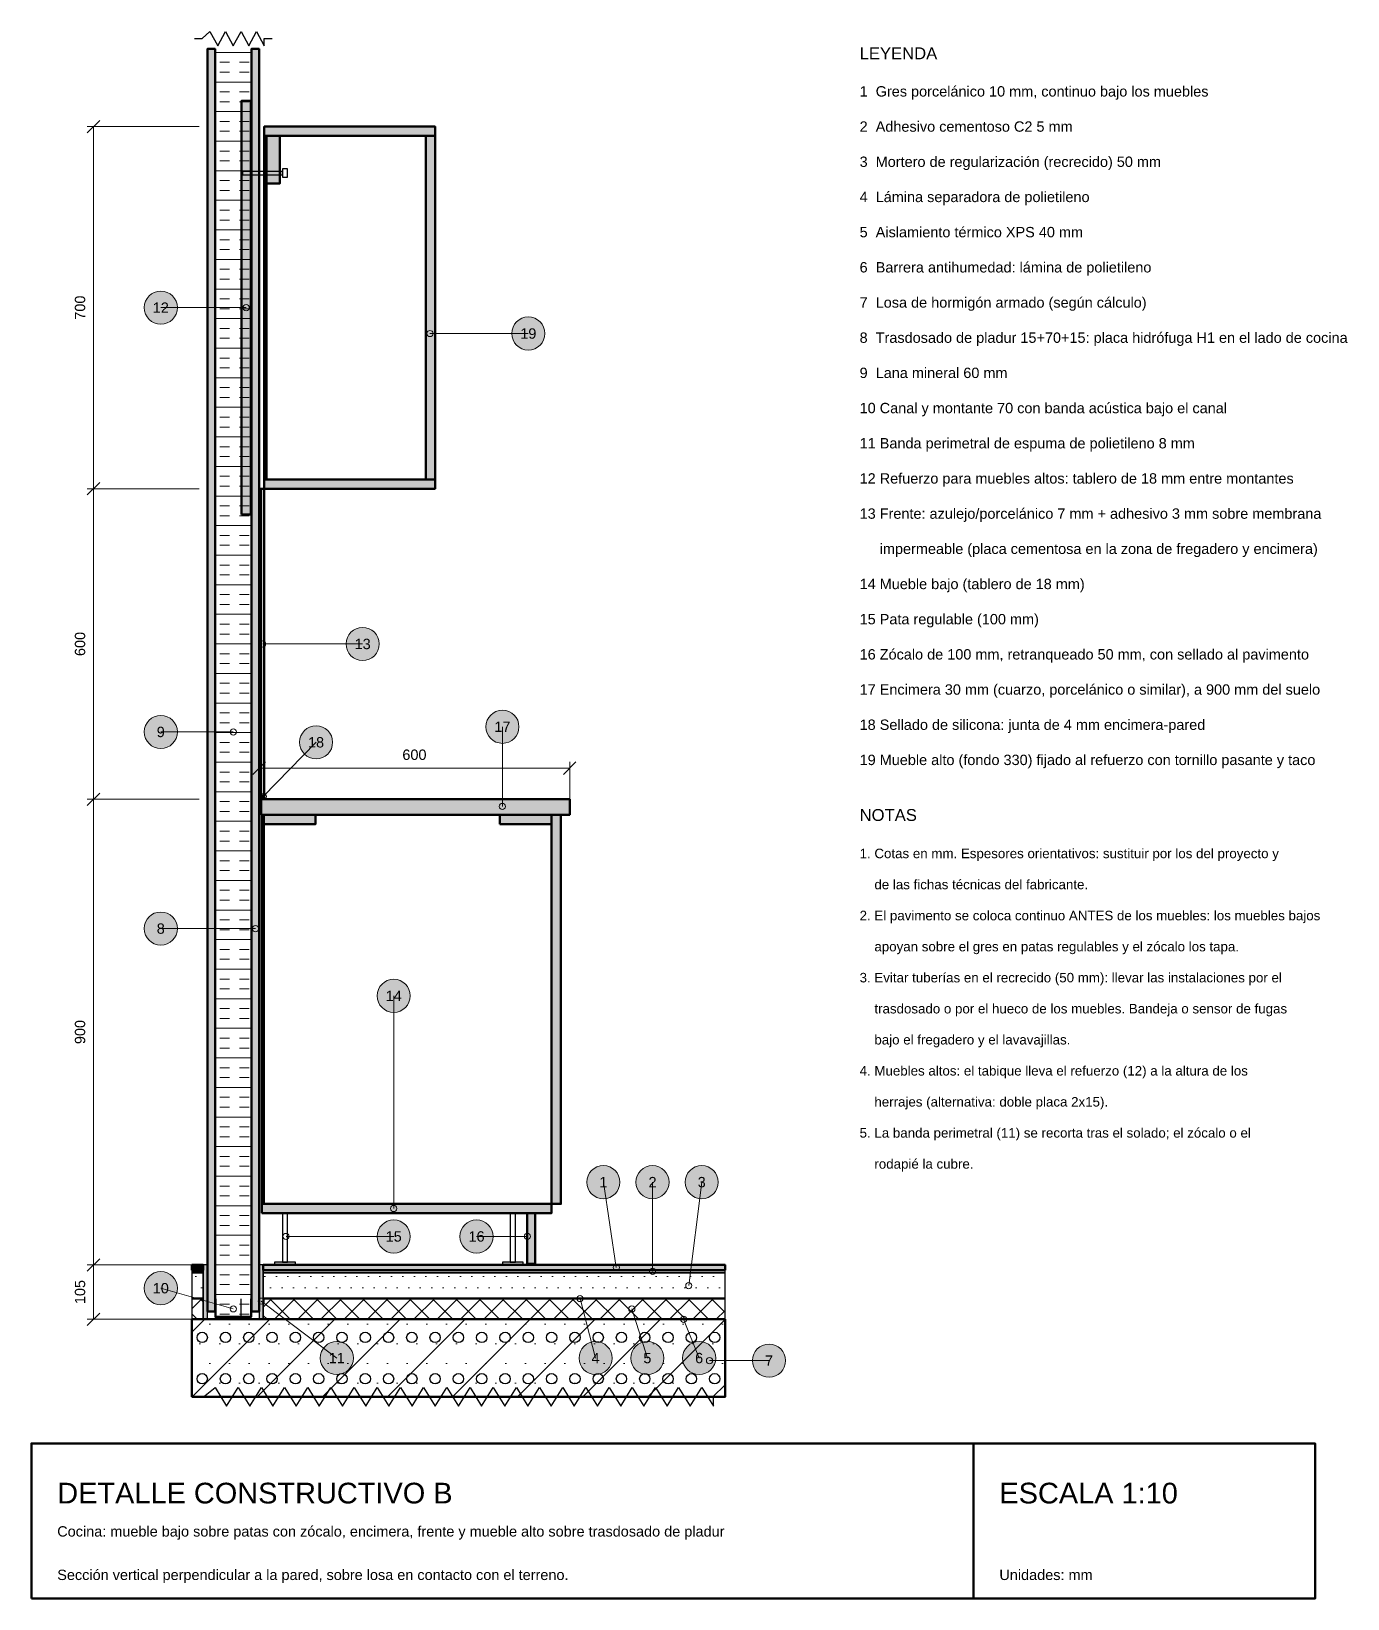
# Model space of a CAD drawing. Header units: millimetres. Extents: x -440 to 2103, y -645 to 2384.
import ezdxf
from ezdxf.enums import TextEntityAlignment as Align

# ---------------------------------------------------------------- set-up
doc = ezdxf.new("R2010")
doc.units = ezdxf.units.MM
for name, color, linetype, lineweight in [('DET-CORTE', 7, 'Continuous', 50), ('DET-COTAS', 3, 'Continuous', 13), ('DET-ELEMENTOS', 7, 'Continuous', 25), ('DET-MARCO', 7, 'Continuous', 50), ('DET-RAYADOS', 8, 'Continuous', 9), ('DET-ROTURA', 7, 'Continuous', 25), ('DET-TEXTO', 7, 'Continuous', 13)]:
    doc.layers.add(name, color=color, linetype=linetype, lineweight=lineweight)
doc.styles.get("Standard").update_dxf_attribs({"font": 'arial.ttf'})

msp = doc.modelspace()

# ---------------------------------------------------------------- hatches: boundary and pattern name
at = {"layer": 'DET-RAYADOS'}
h = msp.add_hatch(color=254, dxfattribs=at)
h.dxf.hatch_style = 1
h.paths.add_polyline_path([(-100, -90), (-85, -90), (-85, 2350), (-100, 2350)])
h = msp.add_hatch(dxfattribs=at)
h.set_pattern_fill('INSUL', scale=6)
h.paths.add_polyline_path([(-84, -100), (-16, -100), (-16, 2350), (-84, 2350)])
h = msp.add_hatch(color=41, dxfattribs=at)
h.dxf.hatch_style = 1
h.paths.add_polyline_path([(-15, -90), (0, -90), (0, 2350), (-15, 2350)])
h = msp.add_hatch(color=40, dxfattribs=at)
h.dxf.hatch_style = 1
h.paths.add_polyline_path([(-34, 1450), (-16, 1450), (-16, 2250), (-34, 2250)])
h = msp.add_hatch(color=34, dxfattribs=at)
h.dxf.hatch_style = 1
h.paths.add_polyline_path([(10, 2182), (340, 2182), (340, 2200), (10, 2200)])
h = msp.add_hatch(color=34, dxfattribs=at)
h.dxf.hatch_style = 1
h.paths.add_polyline_path([(10, 1518), (14, 1518), (14, 2182), (10, 2182)])
h = msp.add_hatch(color=34, dxfattribs=at)
h.dxf.hatch_style = 1
h.paths.add_polyline_path([(14, 2090), (40, 2090), (40, 2182), (14, 2182)])
h = msp.add_hatch(color=34, dxfattribs=at)
h.dxf.hatch_style = 1
h.paths.add_polyline_path([(322, 1518), (340, 1518), (340, 2182), (322, 2182)])
h = msp.add_hatch(color=34, dxfattribs=at)
h.dxf.hatch_style = 1
h.paths.add_polyline_path([(10, 1500), (340, 1500), (340, 1518), (10, 1518)])
h = msp.add_hatch(color=8, dxfattribs=at)
h.dxf.hatch_style = 1
h.paths.add_polyline_path([(0, 900), (3, 900), (3, 1500), (0, 1500)])
h = msp.add_hatch(color=9, dxfattribs=at)
h.dxf.hatch_style = 1
h.paths.add_polyline_path([(3, 900), (10, 900), (10, 1500), (3, 1500)])
h = msp.add_hatch(color=30, dxfattribs=at)
h.dxf.hatch_style = 1
h.paths.add_polyline_path([(4, 900), (4, 912), (16, 900)])
h = msp.add_hatch(color=253, dxfattribs=at)
h.dxf.hatch_style = 1
h.paths.add_polyline_path([(4, 870), (600, 870), (600, 900), (4, 900)])
h = msp.add_hatch(color=34, dxfattribs=at)
h.dxf.hatch_style = 1
h.paths.add_polyline_path([(5, 118), (9, 118), (9, 870), (5, 870)])
h = msp.add_hatch(color=34, dxfattribs=at)
h.dxf.hatch_style = 1
h.paths.add_polyline_path([(9, 852), (109, 852), (109, 870), (9, 870)])
h = msp.add_hatch(color=34, dxfattribs=at)
h.dxf.hatch_style = 1
h.paths.add_polyline_path([(465, 852), (565, 852), (565, 870), (465, 870)])
h = msp.add_hatch(color=34, dxfattribs=at)
h.dxf.hatch_style = 1
h.paths.add_polyline_path([(565, 118), (583, 118), (583, 870), (565, 870)])
h = msp.add_hatch(color=34, dxfattribs=at)
h.dxf.hatch_style = 1
h.paths.add_polyline_path([(5, 100), (565, 100), (565, 118), (5, 118)])
h = msp.add_hatch(color=252, dxfattribs=at)
h.dxf.hatch_style = 1
h.paths.add_polyline_path([(518, 2), (533, 2), (533, 100), (518, 100)])
h = msp.add_hatch(color=9, dxfattribs=at)
h.dxf.hatch_style = 1
h.paths.add_polyline_path([(-130, -10), (-108, -10), (-108, 0), (-130, 0)])
h = msp.add_hatch(color=30, dxfattribs=at)
h.dxf.hatch_style = 1
h.paths.add_polyline_path([(-108, -105), (-100, -105), (-100, 0), (-108, 0)])
h = msp.add_hatch(color=30, dxfattribs=at)
h.dxf.hatch_style = 1
h.paths.add_polyline_path([(0, -105), (8, -105), (8, 0), (0, 0)])
h = msp.add_hatch(color=9, dxfattribs=at)
h.dxf.hatch_style = 1
h.paths.add_polyline_path([(8, -10), (900, -10), (900, 0), (8, 0)])
h = msp.add_hatch(color=250, dxfattribs=at)
h.dxf.hatch_style = 1
h.paths.add_polyline_path([(30, 0), (70, 0), (70, 5), (30, 5)])
h = msp.add_hatch(color=250, dxfattribs=at)
h.dxf.hatch_style = 1
h.paths.add_polyline_path([(470, 0), (510, 0), (510, 5), (470, 5)])
h = msp.add_hatch(color=8, dxfattribs=at)
h.dxf.hatch_style = 1
h.paths.add_polyline_path([(-130, -15), (-108, -15), (-108, -10), (-130, -10)])
h = msp.add_hatch(dxfattribs=at)
h.set_pattern_fill('DOTS', scale=14)
h.paths.add_polyline_path([(-130, -65), (-108, -65), (-108, -15), (-130, -15)])
h = msp.add_hatch(color=8, dxfattribs=at)
h.dxf.hatch_style = 1
h.paths.add_polyline_path([(8, -15), (900, -15), (900, -10), (8, -10)])
h = msp.add_hatch(dxfattribs=at)
h.set_pattern_fill('DOTS', scale=14)
h.paths.add_polyline_path([(8, -65), (900, -65), (900, -15), (8, -15)])
h = msp.add_hatch(dxfattribs=at)
h.set_pattern_fill('ANSI37', scale=10)
h.paths.add_polyline_path([(-130, -105), (-108, -105), (-108, -65), (-130, -65)])
h = msp.add_hatch(dxfattribs=at)
h.set_pattern_fill('ANSI37', scale=10)
h.paths.add_polyline_path([(8, -105), (900, -105), (900, -65), (8, -65)])
h = msp.add_hatch(dxfattribs=at)
h.set_pattern_fill('DOTS', scale=24)
h.paths.add_polyline_path([(-130, -255), (900, -255), (900, -105), (-130, -105)])
h = msp.add_hatch(dxfattribs=at)
h.set_pattern_fill('ANSI31', scale=28)
h.paths.add_polyline_path([(-130, -255), (900, -255), (900, -105), (-130, -105)])
h = msp.add_hatch(color=30, dxfattribs=at)
h.dxf.hatch_style = 1
h.paths.add_polyline_path([(-84.5, -105), (-15.5, -105), (-15.5, -101), (-84.5, -101)])
at = {"layer": 'DET-TEXTO', "true_color": 0xffffff}
h = msp.add_hatch(color=7, dxfattribs=at)
h.dxf.hatch_style = 1
edge = h.paths.add_edge_path()
edge.add_arc((-190, 1850), 32, 0, 360)
h = msp.add_hatch(color=7, dxfattribs=at)
h.dxf.hatch_style = 1
edge = h.paths.add_edge_path()
edge.add_arc((520, 1800), 32, 0, 360)
h = msp.add_hatch(color=7, dxfattribs=at)
h.dxf.hatch_style = 1
edge = h.paths.add_edge_path()
edge.add_arc((200, 1200), 32, 0, 360)
h = msp.add_hatch(color=7, dxfattribs=at)
h.dxf.hatch_style = 1
edge = h.paths.add_edge_path()
edge.add_arc((-190, 1030), 32, 0, 360)
h = msp.add_hatch(color=7, dxfattribs=at)
h.dxf.hatch_style = 1
edge = h.paths.add_edge_path()
edge.add_arc((470, 1040), 32, 0, 360)
h = msp.add_hatch(color=7, dxfattribs=at)
h.dxf.hatch_style = 1
edge = h.paths.add_edge_path()
edge.add_arc((110, 1010), 32, 0, 360)
h = msp.add_hatch(color=7, dxfattribs=at)
h.dxf.hatch_style = 1
edge = h.paths.add_edge_path()
edge.add_arc((-190, 650), 32, 0, 360)
h = msp.add_hatch(color=7, dxfattribs=at)
h.dxf.hatch_style = 1
edge = h.paths.add_edge_path()
edge.add_arc((260, 520), 32, 0, 360)
h = msp.add_hatch(color=7, dxfattribs=at)
h.dxf.hatch_style = 1
edge = h.paths.add_edge_path()
edge.add_arc((665, 160), 32, 0, 360)
h = msp.add_hatch(color=7, dxfattribs=at)
h.dxf.hatch_style = 1
edge = h.paths.add_edge_path()
edge.add_arc((760, 160), 32, 0, 360)
h = msp.add_hatch(color=7, dxfattribs=at)
h.dxf.hatch_style = 1
edge = h.paths.add_edge_path()
edge.add_arc((855, 160), 32, 0, 360)
h = msp.add_hatch(color=7, dxfattribs=at)
h.dxf.hatch_style = 1
edge = h.paths.add_edge_path()
edge.add_arc((260, 55), 32, 0, 360)
h = msp.add_hatch(color=7, dxfattribs=at)
h.dxf.hatch_style = 1
edge = h.paths.add_edge_path()
edge.add_arc((420, 55), 32, 0, 360)
h = msp.add_hatch(color=7, dxfattribs=at)
h.dxf.hatch_style = 1
edge = h.paths.add_edge_path()
edge.add_arc((-190, -45), 32, 0, 360)
h = msp.add_hatch(color=7, dxfattribs=at)
h.dxf.hatch_style = 1
edge = h.paths.add_edge_path()
edge.add_arc((150, -180), 32, 0, 360)
h = msp.add_hatch(color=7, dxfattribs=at)
h.dxf.hatch_style = 1
edge = h.paths.add_edge_path()
edge.add_arc((650, -180), 32, 0, 360)
h = msp.add_hatch(color=7, dxfattribs=at)
h.dxf.hatch_style = 1
edge = h.paths.add_edge_path()
edge.add_arc((750, -180), 32, 0, 360)
h = msp.add_hatch(color=7, dxfattribs=at)
h.dxf.hatch_style = 1
edge = h.paths.add_edge_path()
edge.add_arc((850, -180), 32, 0, 360)
h = msp.add_hatch(color=7, dxfattribs=at)
h.dxf.hatch_style = 1
edge = h.paths.add_edge_path()
edge.add_arc((985, -185), 32, 0, 360)

# ---------------------------------------------------------------- linework, layer by layer
at = {"layer": 'DET-CORTE'}
for points in [[(-100, -90), (-85, -90), (-85, 2350), (-100, 2350)], [(-15, -90), (0, -90), (0, 2350), (-15, 2350)], [(-34, 1450), (-16, 1450), (-16, 2250), (-34, 2250)], [(10, 2182), (340, 2182), (340, 2200), (10, 2200)], [(10, 1518), (14, 1518), (14, 2182), (10, 2182)], [(14, 2090), (40, 2090), (40, 2182), (14, 2182)], [(322, 1518), (340, 1518), (340, 2182), (322, 2182)], [(10, 1500), (340, 1500), (340, 1518), (10, 1518)], [(3, 900), (10, 900), (10, 1500), (3, 1500)], [(4, 870), (600, 870), (600, 900), (4, 900)], [(5, 118), (9, 118), (9, 870), (5, 870)], [(9, 852), (109, 852), (109, 870), (9, 870)], [(465, 852), (565, 852), (565, 870), (465, 870)], [(565, 118), (583, 118), (583, 870), (565, 870)], [(5, 100), (565, 100), (565, 118), (5, 118)], [(518, 2), (533, 2), (533, 100), (518, 100)], [(-130, -10), (-108, -10), (-108, 0), (-130, 0)], [(8, -10), (900, -10), (900, 0), (8, 0)], [(-130, -255), (900, -255), (900, -105), (-130, -105)]]:
    msp.add_lwpolyline(points, close=True, dxfattribs=at)
for points in [[(0, 900), (0, 1500)], [(-130, -65), (-108, -65)], [(-84.5, -65.4), (-84.5, -100.4), (-15.5, -100.4), (-15.5, -65.4)], [(8, -65), (900, -65)], [(-130, -105), (900, -105)]]:
    msp.add_lwpolyline(points, dxfattribs=at)
at = {"layer": 'DET-COTAS'}
for points in [[(-332, 2188), (-308, 2212)], [(-116, 2200), (-332, 2200)], [(-290, 2200), (-332, 2200)], [(-320, 1500), (-320, 2200)], [(-332, 1488), (-308, 1512)], [(-332, 1488), (-308, 1512)], [(-116, 1500), (-332, 1500)], [(-290, 1500), (-332, 1500)], [(-290, 1500), (-332, 1500)], [(-320, 900), (-320, 1500)], [(-12, 948), (12, 972)], [(0, 900), (0, 972)], [(588, 948), (612, 972)], [(600, 900), (600, 972)], [(0, 960), (600, 960)], [(-332, 888), (-308, 912)], [(-332, 888), (-308, 912)], [(-116, 900), (-332, 900)], [(-290, 900), (-332, 900)], [(-290, 900), (-332, 900)], [(-320, 0), (-320, 900)], [(-332, -12), (-308, 12)], [(-332, -12), (-308, 12)], [(-116, 0), (-332, 0)], [(-290, 0), (-332, 0)], [(-290, 0), (-332, 0)], [(-320, -105), (-320, 0)], [(-332, -117), (-308, -93)], [(-116, -105), (-332, -105)], [(-290, -105), (-332, -105)]]:
    msp.add_lwpolyline(points, dxfattribs=at)
at = {"layer": 'DET-ELEMENTOS'}
for points in [[(-84.5, -100.4), (-84.5, 2350)], [(-15.5, -100.4), (-15.5, 2350)], [(-35.5, -65.4), (-35.5, -100.4), (-64.5, -100.4)]]:
    msp.add_lwpolyline(points, dxfattribs=at)
for points in [[(-32, 2107), (45, 2107), (45, 2113), (-32, 2113)], [(45, 2102), (55, 2102), (55, 2118), (45, 2118)], [(0, 900), (3, 900), (3, 1500), (0, 1500)], [(45, 5), (55, 5), (55, 100), (45, 100)], [(485, 5), (495, 5), (495, 100), (485, 100)], [(-108, -105), (-100, -105), (-100, 0), (-108, 0)], [(0, -105), (8, -105), (8, 0), (0, 0)], [(30, 0), (70, 0), (70, 5), (30, 5)], [(470, 0), (510, 0), (510, 5), (470, 5)], [(-130, -15), (-108, -15), (-108, -10), (-130, -10)], [(-130, -65), (-108, -65), (-108, -15), (-130, -15)], [(8, -15), (900, -15), (900, -10), (8, -10)], [(8, -65), (900, -65), (900, -15), (8, -15)], [(-130, -105), (-108, -105), (-108, -65), (-130, -65)], [(8, -105), (900, -105), (900, -65), (8, -65)], [(-84.5, -105), (-15.5, -105), (-15.5, -101), (-84.5, -101)]]:
    msp.add_lwpolyline(points, close=True, dxfattribs=at)
for centre in [(-110, -140), (-65, -140), (-20, -140), (25, -140), (70, -140), (115, -140), (160, -140), (205, -140), (250, -140), (295, -140), (340, -140), (385, -140), (430, -140), (475, -140), (520, -140), (565, -140), (610, -140), (655, -140), (700, -140), (745, -140), (790, -140), (835, -140), (880, -140), (-110, -220), (-65, -220), (-20, -220), (25, -220), (70, -220), (115, -220), (160, -220), (205, -220), (250, -220), (295, -220), (340, -220), (385, -220), (430, -220), (475, -220), (520, -220), (565, -220), (610, -220), (655, -220), (700, -220), (745, -220), (790, -220), (835, -220), (880, -220)]:
    msp.add_circle(centre, 10, dxfattribs=at)
at = {"layer": 'DET-MARCO'}
msp.add_lwpolyline([(-440, -645), (2040, -645), (2040, -345), (-440, -345)], close=True, dxfattribs=at)
msp.add_lwpolyline([(1380, -645), (1380, -345)], dxfattribs=at)
at = {"layer": 'DET-ROTURA'}
for points in [[(-125, 2370), (-110, 2370), (-95, 2384), (-80, 2356), (-65, 2384), (-50, 2356), (-35, 2384), (-20, 2356), (-5, 2384), (10, 2356), (10, 2370), (25, 2370)], [(-130, -255), (-107.6, -255), (-85.2, -237), (-62.8, -273), (-40.4, -237), (-18, -273), (4.3, -237), (26.7, -273), (49.1, -237), (71.5, -273), (93.9, -237), (116.3, -273), (138.7, -237), (161.1, -273), (183.5, -237), (205.9, -273), (228.3, -237), (250.7, -273), (273, -237), (295.4, -273), (317.8, -237), (340.2, -273), (362.6, -237), (385, -273), (407.4, -237), (429.8, -273), (452.2, -237), (474.6, -273), (497, -237), (519.3, -273), (541.7, -237), (564.1, -273), (586.5, -237), (608.9, -273), (631.3, -237), (653.7, -273), (676.1, -237), (698.5, -273), (720.9, -237), (743.3, -273), (765.7, -237), (788, -273), (810.4, -237), (832.8, -273), (855.2, -237), (877.6, -273), (877.6, -255), (900, -255)]]:
    msp.add_lwpolyline(points, dxfattribs=at)
at = {"layer": 'DET-TEXTO'}
for points in [[(-25, 1850), (-190, 1850)], [(330, 1800), (520, 1800)], [(7, 1200), (200, 1200)], [(-50, 1030), (-190, 1030)], [(470, 886), (470, 1040)], [(8, 905), (110, 1010)], [(-7, 650), (-190, 650)], [(260, 109), (260, 520)], [(690, -5), (665, 160)], [(760, -12.5), (760, 160)], [(830, -40), (855, 160)], [(52, 55), (260, 55)], [(518, 55), (420, 55)], [(-50, -85), (-190, -45)], [(4, -70), (150, -180)], [(620, -65), (650, -180)], [(720, -85), (750, -180)], [(820, -105), (850, -180)], [(870, -185), (985, -185)]]:
    msp.add_lwpolyline(points, dxfattribs=at)
for centre, radius in [((-190, 1850), 32), ((-25, 1850), 6), ((520, 1800), 32), ((330, 1800), 6), ((200, 1200), 32), ((7, 1200), 6), ((-190, 1030), 32), ((470, 1040), 32), ((-50, 1030), 6), ((110, 1010), 32), ((8, 905), 6), ((470, 886), 6), ((-190, 650), 32), ((-7, 650), 6), ((260, 520), 32), ((665, 160), 32), ((760, 160), 32), ((855, 160), 32), ((260, 109), 6), ((52, 55), 6), ((260, 55), 32), ((420, 55), 32), ((518, 55), 6), ((690, -5), 6), ((-190, -45), 32), ((760, -12.5), 6), ((620, -65), 6), ((830, -40), 6), ((-50, -85), 6), ((4, -70), 6), ((720, -85), 6), ((820, -105), 6), ((150, -180), 32), ((650, -180), 32), ((750, -180), 32), ((850, -180), 32), ((870, -185), 6), ((985, -185), 32)]:
    msp.add_circle(centre, radius, dxfattribs=at)

# ---------------------------------------------------------------- texts
for s, height, p in [('LEYENDA', 23, (1160, 2330)), ('1  Gres porcelánico 10 mm, continuo bajo los muebles', 20, (1160, 2258)), ('2  Adhesivo cementoso C2 5 mm', 20, (1160, 2190)), ('3  Mortero de regularización (recrecido) 50 mm', 20, (1160, 2122)), ('4  Lámina separadora de polietileno', 20, (1160, 2054)), ('5  Aislamiento térmico XPS 40 mm', 20, (1160, 1986)), ('6  Barrera antihumedad: lámina de polietileno', 20, (1160, 1918)), ('7  Losa de hormigón armado (según cálculo)', 20, (1160, 1850)), ('8  Trasdosado de pladur 15+70+15: placa hidrófuga H1 en el lado de cocina', 20, (1160, 1782)), ('9  Lana mineral 60 mm', 20, (1160, 1714)), ('10 Canal y montante 70 con banda acústica bajo el canal', 20, (1160, 1646)), ('11 Banda perimetral de espuma de polietileno 8 mm', 20, (1160, 1578)), ('12 Refuerzo para muebles altos: tablero de 18 mm entre montantes', 20, (1160, 1510)), ('13 Frente: azulejo/porcelánico 7 mm + adhesivo 3 mm sobre membrana', 20, (1160, 1442)), ('     impermeable (placa cementosa en la zona de fregadero y encimera)', 20, (1160, 1374)), ('14 Mueble bajo (tablero de 18 mm)', 20, (1160, 1306)), ('15 Pata regulable (100 mm)', 20, (1160, 1238)), ('16 Zócalo de 100 mm, retranqueado 50 mm, con sellado al pavimento', 20, (1160, 1170)), ('17 Encimera 30 mm (cuarzo, porcelánico o similar), a 900 mm del suelo', 20, (1160, 1102)), ('18 Sellado de silicona: junta de 4 mm encimera-pared', 20, (1160, 1034)), ('19 Mueble alto (fondo 330) fijado al refuerzo con tornillo pasante y taco', 20, (1160, 966)), ('NOTAS', 23, (1160, 858)), ('1. Cotas en mm. Espesores orientativos: sustituir por los del proyecto y', 18.4, (1160, 786)), ('    de las fichas técnicas del fabricante.', 18.4, (1160, 726)), ('2. El pavimento se coloca continuo ANTES de los muebles: los muebles bajos', 18.4, (1160, 666)), ('    apoyan sobre el gres en patas regulables y el zócalo los tapa.', 18.4, (1160, 606)), ('3. Evitar tuberías en el recrecido (50 mm): llevar las instalaciones por el', 18.4, (1160, 546)), ('    trasdosado o por el hueco de los muebles. Bandeja o sensor de fugas', 18.4, (1160, 486)), ('    bajo el fregadero y el lavavajillas.', 18.4, (1160, 426)), ('4. Muebles altos: el tabique lleva el refuerzo (12) a la altura de los', 18.4, (1160, 366)), ('    herrajes (alternativa: doble placa 2x15).', 18.4, (1160, 306)), ('5. La banda perimetral (11) se recorta tras el solado; el zócalo o el', 18.4, (1160, 246)), ('    rodapié la cubre.', 18.4, (1160, 186)), ('DETALLE CONSTRUCTIVO B', 40, (-390, -461)), ('ESCALA 1:10', 40, (1430, -461)), ('Cocina: mueble bajo sobre patas con zócalo, encimera, frente y mueble alto sobre trasdosado de pladur', 20, (-390, -525)), ('Sección vertical perpendicular a la pared, sobre losa en contacto con el terreno.', 20, (-390, -609)), ('Unidades: mm', 20, (1430, -609))]:
    msp.add_text(s, height=height, dxfattribs=at).set_placement(p)
for s, p in [('700', (-346, 1850)), ('600', (-346, 1200)), ('900', (-346, 450)), ('105', (-346, -52.5))]:
    msp.add_text(s, height=20, rotation=90, dxfattribs=at).set_placement(p, align=Align.MIDDLE_CENTER)
for s, p in [('12', (-190, 1850)), ('19', (520, 1800)), ('13', (200, 1200)), ('9', (-190, 1030)), ('17', (470, 1040)), ('18', (110, 1010)), ('8', (-190, 650)), ('14', (260, 520)), ('1', (665, 160)), ('2', (760, 160)), ('3', (855, 160)), ('15', (260, 55)), ('16', (420, 55)), ('10', (-190, -45)), ('11', (150, -180)), ('4', (650, -180)), ('5', (750, -180)), ('6', (850, -180)), ('7', (985, -185))]:
    msp.add_text(s, height=20, dxfattribs=at).set_placement(p, align=Align.MIDDLE_CENTER)
msp.add_text('600', height=20, dxfattribs=at).set_placement((300, 976), align=Align.CENTER)

doc.saveas('drawing.dxf')
